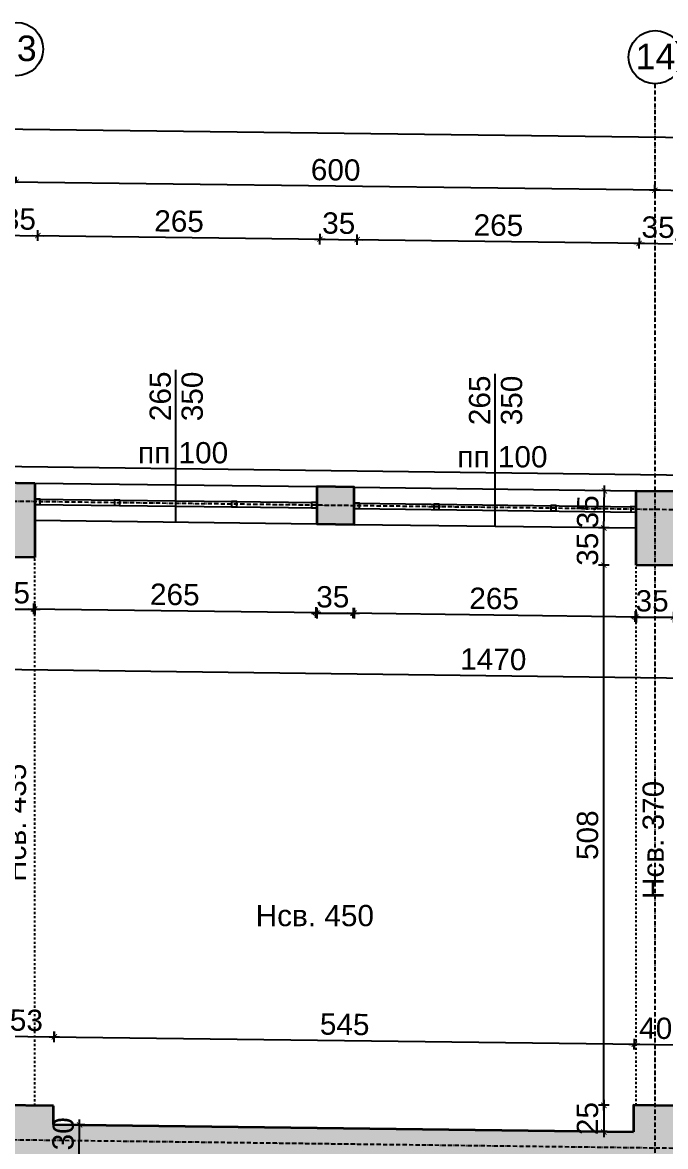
# Model space of a CAD drawing. Header units: inches. Extents: x -72385 to 39588, y -6525 to 66685.
# Drawn here: x -45349 to -44745, y 16415 to 17471 of the extents above; entities that cross this region are included whole.
import ezdxf

# ---------------------------------------------------------------- set-up
doc = ezdxf.new("R2010")
doc.units = ezdxf.units.IN
doc.header["$MEASUREMENT"] = 0
doc.linetypes.add('DashDot', pattern=[0.6, 0.4, -0.1, 0, -0.1])
doc.linetypes.add('Hidden', pattern=[0.4, 0.2, -0.2])
for name, color, linetype, lineweight in [('Изгледни линии', 253, 'Continuous', 25), ('Надписи Hсв', 252, 'Continuous', 25), ('Надписи коти външни', 252, 'Continuous', 25), ('Надписи коти вътрешни', 252, 'Continuous', 25), ('Надписи Оси', 252, 'Continuous', 25), ('Надписи прозорци', 252, 'Continuous', 25), ('Оси', 252, 'DashDot', 25), ('Прозорци', 251, 'Continuous', 25), ('Пунктир', 253, 'Hidden', 25), ('Разрезни линии', 7, 'Continuous', 35), ('Щрих стени', 254, 'Continuous', 25)]:
    doc.layers.add(name, color=color, linetype=linetype, lineweight=lineweight)
doc.styles.add('Arial Regular', font='arial.ttf')
doc.styles.get("Standard").update_dxf_attribs({"font": 'arial.ttf'})
doc.dimstyles.new('Annotative', dxfattribs={"dimscale": 0, "dimtxt": 20, "dimasz": 5, "dimexe": 5, "dimexo": 5, "dimgap": 5, "dimtad": 1, "dimdec": 0, "dimzin": 0, "dimdsep": 46, "dimtxsty": 'Standard', "dimblk": 'ARCHTICK', "dimcen": 5, "dimdle": 5, "dimadec": 0, "dimazin": 0, "dimtfac": 1, "dimtdec": 0, "dimtofl": 0, "dimtmove": 0, "dimatfit": 3, "dimldrblk": 'ARCHTICK', "dimfxl": 5, "dimfxlon": 1, "dimtolj": 1, "dimtzin": 0, "dimarcsym": 1})

# ---------------------------------------------------------------- blocks, each defined once
blk = doc.blocks.new('_ArchTick')
at = {"color": 0, "linetype": 'ByBlock', "const_width": 0.15}
blk.add_lwpolyline([(-0.5, -0.5), (0.5, 0.5)], dxfattribs=at)
blk = doc.blocks.new('*D807')
at = {"layer": 'Defpoints', "color": 0, "ltscale": 50, "transparency": 16777216}
for p in [(-44772.3, 16996.4), (-44737.3, 16996), (-44737.3, 16912.5)]:
    blk.add_point(p, dxfattribs=at)
at = {"layer": 'Надписи коти вътрешни', "color": 0, "lineweight": -2, "ltscale": 50, "transparency": 16777216}
for p, q in [((-44777.3, 16912.5), (-44732.3, 16912.5)), ((-44772.3, 16917.5), (-44772.3, 16907.5)), ((-44737.3, 16917.5), (-44737.3, 16907.5))]:
    blk.add_line(p, q, dxfattribs=at)
at = {"layer": 'Надписи коти вътрешни', "color": 0, "lineweight": -2, "ltscale": 50, "transparency": 16777216, "xscale": 5, "yscale": 5, "zscale": 5, "rotation": 180}
blk.add_blockref('_ArchTick', (-44772.3, 16912.5), dxfattribs=at)
at = {"layer": 'Надписи коти вътрешни', "color": 0, "lineweight": -2, "ltscale": 50, "transparency": 16777216, "xscale": 5, "yscale": 5, "zscale": 5}
blk.add_blockref('_ArchTick', (-44737.3, 16912.5), dxfattribs=at)
at = {"layer": 'Надписи коти вътрешни', "color": 0, "ltscale": 50, "transparency": 16777216, "insert": (-44757.3, 16927.8), "char_height": 20, "attachment_point": 5}
blk.add_mtext('\\A1;35', dxfattribs=at)
blk = doc.blocks.new('*D808')
at = {"layer": 'Defpoints', "color": 0, "ltscale": 50, "transparency": 16777216}
for p in [(-45072.3, 17000.3), (-45037.3, 16999.8), (-45037.3, 16916.4)]:
    blk.add_point(p, dxfattribs=at)
at = {"layer": 'Надписи коти вътрешни', "color": 0, "lineweight": -2, "ltscale": 50, "transparency": 16777216}
for p, q in [((-45072.3, 16921.4), (-45072.3, 16911.4)), ((-45037.3, 16921.4), (-45037.3, 16911.4)), ((-45077.3, 16916.4), (-45032.3, 16916.4))]:
    blk.add_line(p, q, dxfattribs=at)
at = {"layer": 'Надписи коти вътрешни', "color": 0, "lineweight": -2, "ltscale": 50, "transparency": 16777216, "xscale": 5, "yscale": 5, "zscale": 5, "rotation": 180}
blk.add_blockref('_ArchTick', (-45072.3, 16916.4), dxfattribs=at)
at = {"layer": 'Надписи коти вътрешни', "color": 0, "lineweight": -2, "ltscale": 50, "transparency": 16777216, "xscale": 5, "yscale": 5, "zscale": 5}
blk.add_blockref('_ArchTick', (-45037.3, 16916.4), dxfattribs=at)
at = {"layer": 'Надписи коти вътрешни', "color": 0, "ltscale": 50, "transparency": 16777216, "insert": (-45057.3, 16931.6), "char_height": 20, "attachment_point": 5}
blk.add_mtext('\\A1;35', dxfattribs=at)
blk = doc.blocks.new('*D809')
at = {"layer": 'Defpoints', "color": 0, "ltscale": 50, "transparency": 16777216}
for p in [(-45372.3, 17004.1), (-45337.3, 17003.6), (-45337.3, 16920.2)]:
    blk.add_point(p, dxfattribs=at)
at = {"layer": 'Надписи коти вътрешни', "color": 0, "lineweight": -2, "ltscale": 50, "transparency": 16777216}
for p, q in [((-45372.3, 16925.2), (-45372.3, 16915.2)), ((-45337.3, 16925.2), (-45337.3, 16915.2)), ((-45377.3, 16920.2), (-45332.3, 16920.2))]:
    blk.add_line(p, q, dxfattribs=at)
at = {"layer": 'Надписи коти вътрешни', "color": 0, "lineweight": -2, "ltscale": 50, "transparency": 16777216, "xscale": 5, "yscale": 5, "zscale": 5, "rotation": 180}
blk.add_blockref('_ArchTick', (-45372.3, 16920.2), dxfattribs=at)
at = {"layer": 'Надписи коти вътрешни', "color": 0, "lineweight": -2, "ltscale": 50, "transparency": 16777216, "xscale": 5, "yscale": 5, "zscale": 5}
blk.add_blockref('_ArchTick', (-45337.3, 16920.2), dxfattribs=at)
at = {"layer": 'Надписи коти вътрешни', "color": 0, "ltscale": 50, "transparency": 16777216, "insert": (-45357.3, 16935.4), "char_height": 20, "attachment_point": 5}
blk.add_mtext('\\A1;35', dxfattribs=at)
blk = doc.blocks.new('*D810')
at = {"layer": 'Defpoints', "color": 0, "ltscale": 50, "transparency": 16777216}
for p in [(-45337.3, 17003.6), (-45072.3, 17000.3), (-45073.4, 16916.9)]:
    blk.add_point(p, dxfattribs=at)
at = {"layer": 'Надписи коти вътрешни', "color": 0, "lineweight": -2, "ltscale": 50, "transparency": 16777216}
for p, q in [((-45338.3, 16925.3), (-45338.5, 16915.3)), ((-45073.3, 16921.9), (-45073.5, 16911.9)), ((-45343.4, 16920.4), (-45068.4, 16916.9))]:
    blk.add_line(p, q, dxfattribs=at)
at = {"layer": 'Надписи коти вътрешни', "color": 0, "lineweight": -2, "ltscale": 50, "transparency": 16777216, "xscale": 5, "yscale": 5, "zscale": 5}
for p, rotation in [((-45338.4, 16920.3), 179.2706286525463), ((-45073.4, 16916.9), 359.2706286525462)]:
    blk.add_blockref('_ArchTick', p, dxfattribs=dict(at, rotation=rotation))
at = {"layer": 'Надписи коти вътрешни', "color": 0, "ltscale": 50, "transparency": 16777216, "insert": (-45205.7, 16933.8), "char_height": 20, "attachment_point": 5, "rotation": 359.2706}
blk.add_mtext('\\A1;265', dxfattribs=at)
blk = doc.blocks.new('*D811')
at = {"layer": 'Defpoints', "color": 0, "ltscale": 50, "transparency": 16777216}
for p in [(-45037.3, 16999.8), (-44772.3, 16996.4), (-44773.4, 16913.1)]:
    blk.add_point(p, dxfattribs=at)
at = {"layer": 'Надписи коти вътрешни', "color": 0, "lineweight": -2, "ltscale": 50, "transparency": 16777216}
for p, q in [((-45038.3, 16921.5), (-45038.5, 16911.5)), ((-45043.4, 16916.5), (-44768.4, 16913)), ((-44773.3, 16918.1), (-44773.5, 16908.1))]:
    blk.add_line(p, q, dxfattribs=at)
at = {"layer": 'Надписи коти вътрешни', "color": 0, "lineweight": -2, "ltscale": 50, "transparency": 16777216, "xscale": 5, "yscale": 5, "zscale": 5}
for p, rotation in [((-45038.4, 16916.5), 179.2706286525463), ((-44773.4, 16913.1), 359.2706286525462)]:
    blk.add_blockref('_ArchTick', p, dxfattribs=dict(at, rotation=rotation))
at = {"layer": 'Надписи коти вътрешни', "color": 0, "ltscale": 50, "transparency": 16777216, "insert": (-44905.7, 16930), "char_height": 20, "attachment_point": 5, "rotation": 359.2706}
blk.add_mtext('\\A1;265', dxfattribs=at)
blk = doc.blocks.new('*D4136')
at = {"layer": 'Defpoints', "color": 0, "ltscale": 50, "transparency": 16777216}
for p in [(-45319, 16518.2), (-45372.3, 16454), (-45319.8, 16453.4)]:
    blk.add_point(p, dxfattribs=at)
at = {"layer": 'Надписи коти вътрешни', "color": 0, "lineweight": -2, "ltscale": 50, "transparency": 16777216}
for p, q in [((-45371.6, 16513.9), (-45371.4, 16523.9)), ((-45319.1, 16513.2), (-45318.9, 16523.2)), ((-45376.5, 16518.9), (-45314, 16518.1))]:
    blk.add_line(p, q, dxfattribs=at)
at = {"layer": 'Надписи коти вътрешни', "color": 0, "lineweight": -2, "ltscale": 50, "transparency": 16777216, "xscale": 5, "yscale": 5, "zscale": 5}
for p, rotation in [((-45371.5, 16518.9), 179.2706286525361), ((-45319, 16518.2), 359.2706286525361)]:
    blk.add_blockref('_ArchTick', p, dxfattribs=dict(at, rotation=rotation))
at = {"layer": 'Надписи коти вътрешни', "color": 0, "ltscale": 50, "transparency": 16777216, "insert": (-45345.1, 16533.7), "char_height": 20, "attachment_point": 5, "rotation": 359.2706}
blk.add_mtext('\\A1;53', dxfattribs=at)
blk = doc.blocks.new('*D4479')
at = {"layer": 'Defpoints', "color": 0, "ltscale": 50, "transparency": 16777216}
for p in [(-44773.8, 16511.3), (-45319.8, 16435.9), (-44774.8, 16428.9)]:
    blk.add_point(p, dxfattribs=at)
at = {"layer": 'Надписи коти вътрешни', "color": 0, "lineweight": -2, "ltscale": 50, "transparency": 16777216}
for p, q in [((-45318.9, 16513.2), (-45318.7, 16523.2)), ((-45323.8, 16518.3), (-44768.8, 16511.2)), ((-44773.9, 16506.3), (-44773.7, 16516.3))]:
    blk.add_line(p, q, dxfattribs=at)
at = {"layer": 'Надписи коти вътрешни', "color": 0, "lineweight": -2, "ltscale": 50, "transparency": 16777216, "xscale": 5, "yscale": 5, "zscale": 5}
for p, rotation in [((-45318.8, 16518.2), 179.270628652547), ((-44773.8, 16511.3), 359.270628652547)]:
    blk.add_blockref('_ArchTick', p, dxfattribs=dict(at, rotation=rotation))
at = {"layer": 'Надписи коти вътрешни', "color": 0, "ltscale": 50, "transparency": 16777216, "insert": (-45046.1, 16529.9), "char_height": 20, "attachment_point": 5, "rotation": 359.2706}
blk.add_mtext('\\A1;545', dxfattribs=at)
blk = doc.blocks.new('*D825')
at = {"layer": 'Defpoints', "color": 0, "ltscale": 50, "transparency": 16777216}
for p in [(-44734.1, 16510.8), (-44774.8, 16453.9), (-44734.8, 16453.4)]:
    blk.add_point(p, dxfattribs=at)
at = {"layer": 'Надписи коти вътрешни', "color": 0, "lineweight": -2, "ltscale": 50, "transparency": 16777216}
for p, q in [((-44779.1, 16511.3), (-44729.1, 16510.7)), ((-44774.2, 16506.3), (-44774, 16516.3)), ((-44734.2, 16505.8), (-44734, 16515.8))]:
    blk.add_line(p, q, dxfattribs=at)
at = {"layer": 'Надписи коти вътрешни', "color": 0, "lineweight": -2, "ltscale": 50, "transparency": 16777216, "xscale": 5, "yscale": 5, "zscale": 5}
for p, rotation in [((-44774.1, 16511.3), 179.2706286525463), ((-44734.1, 16510.8), 359.2706286525462)]:
    blk.add_blockref('_ArchTick', p, dxfattribs=dict(at, rotation=rotation))
at = {"layer": 'Надписи коти вътрешни', "color": 0, "ltscale": 50, "transparency": 16777216, "insert": (-44753.9, 16526.2), "char_height": 20, "attachment_point": 5, "rotation": 359.2706}
blk.add_mtext('\\A1;40', dxfattribs=at)
blk = doc.blocks.new('*D832')
at = {"layer": 'Defpoints', "color": 0, "ltscale": 50, "transparency": 16777216}
for p in [(-45639.8, 17007.5), (-44169.9, 16988.8), (-44171.7, 16848.4)]:
    blk.add_point(p, dxfattribs=at)
at = {"layer": 'Надписи коти вътрешни', "color": 0, "lineweight": -2, "ltscale": 50, "transparency": 16777216}
for p, q in [((-45641.6, 16872.1), (-45641.7, 16862.1)), ((-45646.6, 16867.1), (-44166.7, 16848.3)), ((-44171.6, 16853.4), (-44171.8, 16843.4))]:
    blk.add_line(p, q, dxfattribs=at)
at = {"layer": 'Надписи коти вътрешни', "color": 0, "lineweight": -2, "ltscale": 50, "transparency": 16777216, "xscale": 5, "yscale": 5, "zscale": 5}
for p, rotation in [((-45641.6, 16867.1), 179.2713329179458), ((-44171.7, 16848.4), 359.2713329179458)]:
    blk.add_blockref('_ArchTick', p, dxfattribs=dict(at, rotation=rotation))
at = {"layer": 'Надписи коти вътрешни', "color": 0, "ltscale": 50, "transparency": 16777216, "insert": (-44906.5, 16872.9), "char_height": 20, "attachment_point": 5, "rotation": 359.2713}
blk.add_mtext('\\A1;1470', dxfattribs=at)
blk = doc.blocks.new('*D1592')
at = {"layer": 'Defpoints', "color": 0, "ltscale": 50, "transparency": 16777216}
for p in [(-44774.8, 16453.9), (-44802.7, 16428.9), (-44774.8, 16428.9)]:
    blk.add_point(p, dxfattribs=at)
at = {"layer": 'Надписи коти вътрешни', "color": 0, "lineweight": -2, "ltscale": 50, "transparency": 16777216}
for p, q in [((-44802.7, 16458.9), (-44802.7, 16423.9)), ((-44797.7, 16453.9), (-44807.7, 16453.9)), ((-44797.7, 16428.9), (-44807.7, 16428.9))]:
    blk.add_line(p, q, dxfattribs=at)
at = {"layer": 'Надписи коти вътрешни', "color": 0, "lineweight": -2, "ltscale": 50, "transparency": 16777216, "xscale": 5, "yscale": 5, "zscale": 5}
for p, rotation in [((-44802.7, 16453.9), 90), ((-44802.7, 16428.9), 270)]:
    blk.add_blockref('_ArchTick', p, dxfattribs=dict(at, rotation=rotation))
at = {"layer": 'Надписи коти вътрешни', "color": 0, "ltscale": 50, "transparency": 16777216, "insert": (-44817.9, 16441.4), "char_height": 20, "attachment_point": 5, "rotation": 90}
blk.add_mtext('\\A1;25', dxfattribs=at)
blk = doc.blocks.new('*D1593')
at = {"layer": 'Defpoints', "color": 0, "ltscale": 50, "transparency": 16777216}
for p in [(-44802.7, 16961.4), (-44772.3, 16961.4), (-44772.3, 16453.9)]:
    blk.add_point(p, dxfattribs=at)
at = {"layer": 'Надписи коти вътрешни', "color": 0, "lineweight": -2, "ltscale": 50, "transparency": 16777216}
for p, q in [((-44802.7, 16448.9), (-44802.7, 16966.4)), ((-44797.7, 16961.4), (-44807.7, 16961.4)), ((-44797.7, 16453.9), (-44807.7, 16453.9))]:
    blk.add_line(p, q, dxfattribs=at)
at = {"layer": 'Надписи коти вътрешни', "color": 0, "lineweight": -2, "ltscale": 50, "transparency": 16777216, "xscale": 5, "yscale": 5, "zscale": 5}
for p, rotation in [((-44802.7, 16961.4), 90), ((-44802.7, 16453.9), 270)]:
    blk.add_blockref('_ArchTick', p, dxfattribs=dict(at, rotation=rotation))
at = {"layer": 'Надписи коти вътрешни', "color": 0, "ltscale": 50, "transparency": 16777216, "insert": (-44817.9, 16707.7), "char_height": 20, "attachment_point": 5, "rotation": 90}
blk.add_mtext('\\A1;508', dxfattribs=at)
blk = doc.blocks.new('*D1594')
at = {"layer": 'Defpoints', "color": 0, "ltscale": 50, "transparency": 16777216}
for p in [(-44802.7, 16996.4), (-44772.3, 16996.4), (-44772.3, 16961.4)]:
    blk.add_point(p, dxfattribs=at)
at = {"layer": 'Надписи коти вътрешни', "color": 0, "lineweight": -2, "ltscale": 50, "transparency": 16777216}
for p, q in [((-44797.7, 16996.4), (-44807.7, 16996.4)), ((-44802.7, 16956.4), (-44802.7, 17001.4)), ((-44797.7, 16961.4), (-44807.7, 16961.4))]:
    blk.add_line(p, q, dxfattribs=at)
at = {"layer": 'Надписи коти вътрешни', "color": 0, "lineweight": -2, "ltscale": 50, "transparency": 16777216, "xscale": 5, "yscale": 5, "zscale": 5}
for p, rotation in [((-44802.7, 16996.4), 90), ((-44802.7, 16961.4), 270)]:
    blk.add_blockref('_ArchTick', p, dxfattribs=dict(at, rotation=rotation))
at = {"layer": 'Надписи коти вътрешни', "color": 0, "ltscale": 50, "transparency": 16777216, "insert": (-44817.9, 16976.4), "char_height": 20, "attachment_point": 5, "rotation": 90}
blk.add_mtext('\\A1;35', dxfattribs=at)
blk = doc.blocks.new('*D5487')
at = {"layer": 'Defpoints', "color": 0, "ltscale": 50, "transparency": 16777216}
for p in [(-45334.4, 17271.1), (-45372.3, 17039.1), (-45337.3, 17038.6)]:
    blk.add_point(p, dxfattribs=at)
at = {"layer": 'Надписи коти външни', "color": 0, "lineweight": -2, "ltscale": 50, "transparency": 16777216}
for p, q in [((-45374.4, 17271.6), (-45329.4, 17271)), ((-45369.4, 17266.6), (-45369.3, 17276.6)), ((-45334.4, 17266.1), (-45334.3, 17276.1))]:
    blk.add_line(p, q, dxfattribs=at)
at = {"layer": 'Надписи коти външни', "color": 0, "lineweight": -2, "ltscale": 50, "transparency": 16777216, "xscale": 5, "yscale": 5, "zscale": 5}
for p, rotation in [((-45369.4, 17271.6), 179.2706286525401), ((-45334.4, 17271.1), 359.2706286525402)]:
    blk.add_blockref('_ArchTick', p, dxfattribs=dict(at, rotation=rotation))
at = {"layer": 'Надписи коти външни', "color": 0, "ltscale": 50, "transparency": 16777216, "insert": (-45351.7, 17286.6), "char_height": 20, "attachment_point": 5, "rotation": 359.2706}
blk.add_mtext('\\A1;35', dxfattribs=at)
blk = doc.blocks.new('*D5486')
at = {"layer": 'Defpoints', "color": 0, "ltscale": 50, "transparency": 16777216}
for p in [(-45069.4, 17267.7), (-45337.3, 17038.6), (-45072.3, 17035.3)]:
    blk.add_point(p, dxfattribs=at)
at = {"layer": 'Надписи коти външни', "color": 0, "lineweight": -2, "ltscale": 50, "transparency": 16777216}
for p, q in [((-45339.4, 17271.2), (-45064.4, 17267.7)), ((-45334.4, 17266.1), (-45334.3, 17276.1)), ((-45069.4, 17262.7), (-45069.3, 17272.7))]:
    blk.add_line(p, q, dxfattribs=at)
at = {"layer": 'Надписи коти външни', "color": 0, "lineweight": -2, "ltscale": 50, "transparency": 16777216, "xscale": 5, "yscale": 5, "zscale": 5}
for p, rotation in [((-45334.4, 17271.1), 179.2706286525478), ((-45069.4, 17267.7), 359.2706286525478)]:
    blk.add_blockref('_ArchTick', p, dxfattribs=dict(at, rotation=rotation))
at = {"layer": 'Надписи коти външни', "color": 0, "ltscale": 50, "transparency": 16777216, "insert": (-45201.7, 17284.6), "char_height": 20, "attachment_point": 5, "rotation": 359.2706}
blk.add_mtext('\\A1;265', dxfattribs=at)
blk = doc.blocks.new('*D5485')
at = {"layer": 'Defpoints', "color": 0, "ltscale": 50, "transparency": 16777216}
for p in [(-45034.4, 17267.3), (-45072.3, 17035.3), (-45037.3, 17034.8)]:
    blk.add_point(p, dxfattribs=at)
at = {"layer": 'Надписи коти външни', "color": 0, "lineweight": -2, "ltscale": 50, "transparency": 16777216}
for p, q in [((-45069.4, 17262.7), (-45069.3, 17272.7)), ((-45034.4, 17262.3), (-45034.3, 17272.3)), ((-45074.4, 17267.8), (-45029.4, 17267.2))]:
    blk.add_line(p, q, dxfattribs=at)
at = {"layer": 'Надписи коти външни', "color": 0, "lineweight": -2, "ltscale": 50, "transparency": 16777216, "xscale": 5, "yscale": 5, "zscale": 5}
for p, rotation in [((-45069.4, 17267.7), 179.2706286525463), ((-45034.4, 17267.3), 359.2706286525462)]:
    blk.add_blockref('_ArchTick', p, dxfattribs=dict(at, rotation=rotation))
at = {"layer": 'Надписи коти външни', "color": 0, "ltscale": 50, "transparency": 16777216, "insert": (-45051.7, 17282.7), "char_height": 20, "attachment_point": 5, "rotation": 359.2706}
blk.add_mtext('\\A1;35', dxfattribs=at)
blk = doc.blocks.new('*D5484')
at = {"layer": 'Defpoints', "color": 0, "ltscale": 50, "transparency": 16777216}
for p in [(-44769.4, 17263.9), (-45037.3, 17034.8), (-44772.3, 17031.4)]:
    blk.add_point(p, dxfattribs=at)
at = {"layer": 'Надписи коти външни', "color": 0, "lineweight": -2, "ltscale": 50, "transparency": 16777216}
for p, q in [((-45034.4, 17262.3), (-45034.3, 17272.3)), ((-45039.4, 17267.4), (-44764.4, 17263.9)), ((-44769.4, 17258.9), (-44769.3, 17268.9))]:
    blk.add_line(p, q, dxfattribs=at)
at = {"layer": 'Надписи коти външни', "color": 0, "lineweight": -2, "ltscale": 50, "transparency": 16777216, "xscale": 5, "yscale": 5, "zscale": 5}
for p, rotation in [((-45034.4, 17267.3), 179.2706286525454), ((-44769.4, 17263.9), 359.2706286525454)]:
    blk.add_blockref('_ArchTick', p, dxfattribs=dict(at, rotation=rotation))
at = {"layer": 'Надписи коти външни', "color": 0, "ltscale": 50, "transparency": 16777216, "insert": (-44901.7, 17280.8), "char_height": 20, "attachment_point": 5, "rotation": 359.2706}
blk.add_mtext('\\A1;265', dxfattribs=at)
blk = doc.blocks.new('*D5483')
at = {"layer": 'Defpoints', "color": 0, "ltscale": 50, "transparency": 16777216}
for p in [(-44734.4, 17263.5), (-44772.3, 17031.4), (-44737.3, 17031)]:
    blk.add_point(p, dxfattribs=at)
at = {"layer": 'Надписи коти външни', "color": 0, "lineweight": -2, "ltscale": 50, "transparency": 16777216}
for p, q in [((-44774.4, 17264), (-44729.4, 17263.4)), ((-44769.4, 17258.9), (-44769.3, 17268.9)), ((-44734.4, 17258.5), (-44734.3, 17268.5))]:
    blk.add_line(p, q, dxfattribs=at)
at = {"layer": 'Надписи коти външни', "color": 0, "lineweight": -2, "ltscale": 50, "transparency": 16777216, "xscale": 5, "yscale": 5, "zscale": 5}
for p, rotation in [((-44769.4, 17263.9), 179.2706286525344), ((-44734.4, 17263.5), 359.2706286525344)]:
    blk.add_blockref('_ArchTick', p, dxfattribs=dict(at, rotation=rotation))
at = {"layer": 'Надписи коти външни', "color": 0, "ltscale": 50, "transparency": 16777216, "insert": (-44751.7, 17278.9), "char_height": 20, "attachment_point": 5, "rotation": 359.2706}
blk.add_mtext('\\A1;35', dxfattribs=at)
blk = doc.blocks.new('*D5465')
at = {"layer": 'Defpoints', "color": 0, "ltscale": 50, "transparency": 16777216}
for p in [(-44754.8, 17313.7), (-44754.8, 17313.7), (-44154.8, 17306.1)]:
    blk.add_point(p, dxfattribs=at)
at = {"layer": 'Надписи коти външни', "color": 0, "lineweight": -2, "ltscale": 50, "transparency": 16777216}
for p, q in [((-44149.8, 17306), (-44759.8, 17313.8)), ((-44754.8, 17313.7), (-44754.9, 17308.7)), ((-44154.8, 17306.1), (-44154.9, 17301.1))]:
    blk.add_line(p, q, dxfattribs=at)
at = {"layer": 'Надписи коти външни', "color": 0, "lineweight": -2, "ltscale": 50, "transparency": 16777216, "xscale": 5, "yscale": 5, "zscale": 5}
for p, rotation in [((-44754.8, 17313.7), 179.2706286525473), ((-44154.8, 17306.1), 359.2706286525473)]:
    blk.add_blockref('_ArchTick', p, dxfattribs=dict(at, rotation=rotation))
at = {"layer": 'Надписи коти външни', "color": 0, "ltscale": 50, "transparency": 16777216, "insert": (-44454.6, 17325.1), "char_height": 20, "attachment_point": 5, "rotation": 359.2706}
blk.add_mtext('\\A1;600', dxfattribs=at)
blk = doc.blocks.new('*D5464')
at = {"layer": 'Defpoints', "color": 0, "ltscale": 50, "transparency": 16777216}
for p in [(-45354.8, 17321.4), (-45354.8, 17321.4), (-44754.8, 17313.7)]:
    blk.add_point(p, dxfattribs=at)
at = {"layer": 'Надписи коти външни', "color": 0, "lineweight": -2, "ltscale": 50, "transparency": 16777216}
for p, q in [((-45354.8, 17321.4), (-45354.8, 17326.4)), ((-44749.8, 17313.7), (-45359.8, 17321.4)), ((-44754.8, 17313.7), (-44754.8, 17318.7))]:
    blk.add_line(p, q, dxfattribs=at)
at = {"layer": 'Надписи коти външни', "color": 0, "lineweight": -2, "ltscale": 50, "transparency": 16777216, "xscale": 5, "yscale": 5, "zscale": 5}
for p, rotation in [((-45354.8, 17321.4), 179.2706286525469), ((-44754.8, 17313.7), 359.2706286525469)]:
    blk.add_blockref('_ArchTick', p, dxfattribs=dict(at, rotation=rotation))
at = {"layer": 'Надписи коти външни', "color": 0, "ltscale": 50, "transparency": 16777216, "insert": (-45054.6, 17332.8), "char_height": 20, "attachment_point": 5, "rotation": 359.2706}
blk.add_mtext('\\A1;600', dxfattribs=at)
blk = doc.blocks.new('*D5410')
at = {"layer": 'Defpoints', "color": 0, "ltscale": 50, "transparency": 16777216}
for p in [(-40218.1, 17306), (-52317.3, 17127.5), (-40222.3, 16973.5)]:
    blk.add_point(p, dxfattribs=at)
at = {"layer": 'Надписи коти външни', "color": 0, "lineweight": -2, "ltscale": 50, "transparency": 16777216}
for p, q in [((-52318.1, 17460), (-40213.1, 17305.9)), ((-52313.2, 17455), (-52313, 17465)), ((-40218.2, 17301), (-40218, 17311))]:
    blk.add_line(p, q, dxfattribs=at)
at = {"layer": 'Надписи коти външни', "color": 0, "lineweight": -2, "ltscale": 50, "transparency": 16777216, "xscale": 5, "yscale": 5, "zscale": 5}
for p, rotation in [((-52313.1, 17460), 179.2706286525472), ((-40218.1, 17306), 359.2706286525473)]:
    blk.add_blockref('_ArchTick', p, dxfattribs=dict(at, rotation=rotation))
at = {"layer": 'Надписи коти външни', "color": 0, "ltscale": 50, "transparency": 16777216, "insert": (-46265.4, 17398.2), "char_height": 20, "attachment_point": 5, "rotation": 359.2706}
blk.add_mtext('\\A1;12095', dxfattribs=at)
blk = doc.blocks.new('*D7725')
at = {"layer": 'Defpoints', "color": 0, "ltscale": 10, "transparency": 16777216}
for p in [(-44802.2, 17031.4), (-44782.3, 17031.2), (-44782.8, 16996.2)]:
    blk.add_point(p, dxfattribs=at)
at = {"layer": 'Надписи коти вътрешни', "color": 0, "lineweight": -2, "ltscale": 10, "transparency": 16777216}
for p, q in [((-44797.2, 17031.4), (-44807.2, 17031.5)), ((-44802.7, 16991.4), (-44802.1, 17036.4)), ((-44797.6, 16996.4), (-44807.6, 16996.5))]:
    blk.add_line(p, q, dxfattribs=at)
at = {"layer": 'Надписи коти вътрешни', "color": 0, "lineweight": -2, "ltscale": 10, "transparency": 16777216, "xscale": 5, "yscale": 5, "zscale": 5}
for p, rotation in [((-44802.2, 17031.4), 89.27062865254527), ((-44802.6, 16996.4), 269.2706286525453)]:
    blk.add_blockref('_ArchTick', p, dxfattribs=dict(at, rotation=rotation))
at = {"layer": 'Надписи коти вътрешни', "color": 0, "ltscale": 10, "transparency": 16777216, "insert": (-44817.7, 17011.6), "char_height": 20, "attachment_point": 5, "rotation": 89.2706}
blk.add_mtext('\\A1;35', dxfattribs=at)
blk = doc.blocks.new('*D7776')
at = {"layer": 'Defpoints', "color": 0, "ltscale": 10, "transparency": 16777216}
for p in [(-45295.2, 16435.5), (-45282.1, 16435.4), (-45282.4, 16405.4)]:
    blk.add_point(p, dxfattribs=at)
at = {"layer": 'Надписи коти вътрешни', "color": 0, "lineweight": -2, "ltscale": 10, "transparency": 16777216}
for p, q in [((-45290.2, 16435.5), (-45300.2, 16435.6)), ((-45295.6, 16400.5), (-45295.1, 16440.5)), ((-45290.6, 16405.5), (-45300.6, 16405.6))]:
    blk.add_line(p, q, dxfattribs=at)
at = {"layer": 'Надписи коти вътрешни', "color": 0, "lineweight": -2, "ltscale": 10, "transparency": 16777216, "xscale": 5, "yscale": 5, "zscale": 5}
for p, rotation in [((-45295.2, 16435.5), 89.27062865254912), ((-45295.6, 16405.5), 269.2706286525491)]:
    blk.add_blockref('_ArchTick', p, dxfattribs=dict(at, rotation=rotation))
at = {"layer": 'Надписи коти вътрешни', "color": 0, "ltscale": 10, "transparency": 16777216, "insert": (-45310.5, 16427.1), "char_height": 20, "attachment_point": 5, "rotation": 89.2706}
blk.add_mtext('\\A1;30', dxfattribs=at)

msp = doc.modelspace()

# ---------------------------------------------------------------- hatches: boundary and pattern name
at = {"layer": 'Щрих стени', "ltscale": 10}
h = msp.add_hatch(color=256, dxfattribs=at)
h.dxf.hatch_style = 1
h.paths.add_polyline_path([(-47139.8, 16991.6), (-47137.3, 16991.5), (-47137.3, 17061.5), (-47202.3, 17062.4), (-47202.3, 16224.8), (-47139.8, 16224), (-47139.8, 16429), (-47039.8, 16427.8), (-47039.8, 16457.8), (-47139.8, 16459)])
h.paths.add_polyline_path([(-46749.8, 16454.1), (-46839.8, 16455.2), (-46839.8, 17022.8), (-46837.3, 17022.7), (-46837.3, 17057.7), (-46872.3, 17058.2), (-46872.3, 17023.2), (-46869.8, 17023.1), (-46869.8, 16455.6), (-46939.8, 16456.5), (-46939.8, 16426.5), (-46749.8, 16424.1)])
h.paths.add_polyline_path([(-46539.8, 17006.4), (-46537.3, 17006.4), (-46537.3, 17073.9), (-46572.3, 17074.4), (-46572.3, 17006.8), (-46569.8, 17006.8), (-46569.8, 16471.8), (-46589.8, 16472), (-46589.8, 16452), (-46649.8, 16452.8), (-46649.8, 16422.8), (-46539.8, 16421.4)])
h.paths.add_polyline_path([(-46129.8, 16841.2), (-46379.8, 16844.4), (-46379.8, 16419.4), (-46339.8, 16418.8), (-46339.8, 16448.8), (-46349.8, 16449), (-46349.8, 16814), (-46159.8, 16811.6), (-46159.8, 16446.6), (-46179.8, 16446.8), (-46179.8, 16416.8), (-46129.8, 16416.2)])
h.paths.add_polyline_path([(-46349.8, 17071.5), (-46379.8, 17071.9), (-46379.8, 17004.4), (-46349.8, 17004)])
h.paths.add_polyline_path([(-46129.8, 17068.7), (-46159.8, 17069.1), (-46159.8, 17001.6), (-46129.8, 17001.2)])
h.paths.add_polyline_path([(-45939.8, 16998.8), (-45937.3, 16998.8), (-45937.3, 17066.3), (-45972.3, 17066.7), (-45972.3, 16999.2), (-45969.8, 16999.2), (-45969.8, 16414.1), (-45909.8, 16413.4), (-45909.8, 16443.4), (-45919.8, 16443.5), (-45919.8, 16463.5), (-45939.8, 16463.8), (-45939.8, 16563.8), (-45909.8, 16563.4), (-45909.8, 16578.4), (-45939.8, 16578.8), (-45939.8, 16668.8), (-45804.8, 16667.1), (-45804.8, 16577), (-45809.8, 16577.1), (-45809.8, 16562.1), (-45804.8, 16562), (-45804.8, 16442), (-45809.8, 16442.1), (-45809.8, 16412.1), (-45779.8, 16411.7), (-45779.8, 16441.7), (-45789.8, 16441.8), (-45789.8, 16666.9), (-45779.8, 16666.7), (-45779.8, 16681.7), (-45939.8, 16683.8)])
h.paths.add_polyline_path([(-45549.8, 16438.8), (-45639.8, 16439.9), (-45639.8, 17007.5), (-45637.3, 17007.4), (-45637.3, 17042.4), (-45672.3, 17042.9), (-45672.3, 17007.9), (-45669.8, 17007.9), (-45669.8, 16680.3), (-45679.8, 16680.5), (-45679.8, 16665.5), (-45669.8, 16665.3), (-45669.8, 16440.3), (-45679.8, 16440.4), (-45679.8, 16410.4), (-45549.8, 16408.8)])
h.paths.add_polyline_path([(-45337.3, 17038.6), (-45372.3, 17039.1), (-45372.3, 16969.1), (-45337.3, 16968.6)])
h.paths.add_polyline_path([(-45339.8, 15798.6), (-45319.8, 15798.3), (-45319.8, 15828.3), (-45339.8, 15828.6), (-45339.8, 16186.1), (-45239.8, 16184.8), (-45239.8, 16214.8), (-45339.8, 16216.1), (-45339.8, 16231.1), (-45369.8, 16231.5), (-45369.8, 15846.4), (-45389.8, 15846.7), (-45389.8, 15836.7), (-45449.8, 15837.5), (-45449.8, 15807.5), (-45369.8, 15806.4), (-45369.8, 15736.4), (-45429.8, 15737.2), (-45429.8, 15607.2), (-45369.8, 15606.4), (-45369.8, 15273.9), (-45372.3, 15273.9), (-45372.3, 15203.9), (-45337.3, 15203.5), (-45337.3, 15273.5), (-45339.8, 15273.5)])
h.paths.add_polyline_path([(-45549.8, 15838.7), (-46049.8, 15845.1), (-46049.8, 15815.1), (-45972.3, 15814.1), (-45972.3, 15784.1), (-45937.3, 15783.7), (-45937.3, 15813.7), (-45669.8, 15810.3), (-45669.8, 15272.7), (-45672.3, 15272.8), (-45672.3, 15207.7), (-45637.3, 15207.3), (-45637.3, 15272.3), (-45639.8, 15272.3), (-45639.8, 15809.9), (-45549.8, 15808.7)])
h.paths.add_polyline_path([(-46149.8, 15846.4), (-46649.8, 15852.7), (-46649.8, 15822.7), (-46597.3, 15822.1), (-46597.3, 15792.1), (-46537.3, 15791.3), (-46537.3, 15821.3), (-46149.8, 15816.4)])
h.paths.add_polyline_path([(-46749.8, 15854), (-46949.8, 15856.6), (-46949.8, 15826.6), (-46869.8, 15825.5), (-46869.8, 15288), (-46872.3, 15288), (-46872.3, 15223), (-46837.3, 15222.6), (-46837.3, 15287.6), (-46839.8, 15287.6), (-46839.8, 15825.2), (-46749.8, 15824)])
h.paths.add_polyline_path([(-47049.8, 15857.8), (-47119.8, 15858.7), (-47119.8, 15868.7), (-47139.8, 15869), (-47139.8, 16064), (-47202.3, 16064.8), (-47202.3, 15849.8), (-47212.3, 15849.9), (-47212.3, 15829.9), (-47202.3, 15829.8), (-47202.3, 15227.2), (-47137.3, 15226.4), (-47137.3, 15296.4), (-47139.8, 15296.4), (-47139.8, 15829), (-47049.8, 15827.8)])
h.paths.add_polyline_path([(-46537.3, 15283.8), (-46572.3, 15284.2), (-46572.3, 15219.2), (-46537.3, 15218.8)])
h.paths.add_polyline_path([(-46237.3, 15299.9), (-46272.3, 15300.4), (-46272.3, 15215.4), (-46237.3, 15214.9)])
h.paths.add_polyline_path([(-45937.3, 15276.1), (-45972.3, 15276.6), (-45972.3, 15211.6), (-45937.3, 15211.1)], flags=17)
h = msp.add_hatch(color=256, dxfattribs=at)
h.dxf.hatch_style = 1
h.paths.add_polyline_path([(-44734.8, 16428.4), (-44734.8, 16453.4), (-44774.8, 16453.9), (-44774.8, 16428.9), (-45319.8, 16435.9), (-45319.8, 16453.4), (-45372.3, 16454), (-45372.3, 16436.5), (-45449.8, 16437.5), (-45449.8, 16407.5), (-45369.8, 16406.5), (-45369.8, 16391.5), (-45339.8, 16391.1), (-45339.8, 16406.1), (-44774.8, 16398.9), (-44774.8, 16373.9), (-44734.8, 16373.4), (-44734.8, 16398.4), (-44174.8, 16391.3), (-44174.8, 16366.3), (-44134.8, 16365.8), (-44134.8, 16390.8), (-43924.8, 16388.1), (-43924.8, 16418.1), (-44134.8, 16420.8), (-44134.8, 16445.8), (-44139.8, 16445.8), (-44139.8, 16953.4), (-44137.3, 16953.3), (-44137.3, 17023.4), (-44172.3, 17023.8), (-44172.3, 16953.8), (-44169.8, 16953.8), (-44169.8, 16446.2), (-44199.8, 16446.6), (-44199.8, 16421.6)])
h.paths.add_polyline_path([(-45037.3, 17034.8), (-45072.3, 17035.3), (-45072.3, 17000.3), (-45037.3, 16999.8)])
h.paths.add_polyline_path([(-44737.3, 17031), (-44772.3, 17031.4), (-44772.3, 16961.4), (-44737.3, 16961)])
h.paths.add_polyline_path([(-44437.3, 17027.2), (-44472.3, 17027.6), (-44472.3, 16992.6), (-44437.3, 16992.2)])
h.paths.add_polyline_path([(-43837.3, 17019.5), (-43872.3, 17020), (-43872.3, 16985), (-43837.3, 16984.5)])
h.paths.add_polyline_path([(-43507.3, 17015.3), (-43572.3, 17016.2), (-43572.3, 16946.2), (-43507.3, 16945.3)])
h.paths.add_polyline_path([(-43207.3, 17011.5), (-43242.3, 17012), (-43242.3, 16977), (-43224.8, 16976.7), (-43224.8, 16579.2), (-43209.8, 16579), (-43209.8, 16976.5), (-43207.3, 16976.5)])
h.paths.add_polyline_path([(-43049.8, 16407), (-43209.8, 16409), (-43209.8, 16489), (-43224.8, 16489.2), (-43224.8, 16409.2), (-43504.8, 16412.8), (-43504.8, 16437.8), (-43574.8, 16438.6), (-43574.8, 16413.6), (-43774.8, 16416.2), (-43774.8, 16386.2), (-43574.8, 16383.6), (-43574.8, 16358.6), (-43504.8, 16357.7), (-43504.8, 16382.7), (-43049.8, 16377)])
h.paths.add_polyline_path([(-42684.8, 16402.3), (-42904.8, 16405.1), (-42904.8, 16430.1), (-42909.8, 16430.2), (-42909.8, 16937.7), (-42907.3, 16937.7), (-42907.3, 17007.7), (-42942.3, 17008.1), (-42942.3, 16938.1), (-42939.8, 16938.1), (-42939.8, 16430.6), (-42969.8, 16430.9), (-42969.8, 16375.9), (-42944.8, 16375.6), (-42944.8, 16350.6), (-42904.8, 16350.1), (-42904.8, 16375.1), (-42684.8, 16372.3)])

# ---------------------------------------------------------------- linework, layer by layer
at = {"layer": 'Изгледни линии', "ltscale": 50}
for p, q in [((-41127.3, 17000), (-45937.3, 17061.3)), ((-45337.3, 17038.6), (-45072.3, 17035.3)), ((-45037.3, 17034.8), (-44772.3, 17031.4)), ((-45337.3, 17003.6), (-45072.3, 17000.3)), ((-45037.3, 16999.8), (-44772.3, 16996.4))]:
    msp.add_line(p, q, dxfattribs=at)
at = {"layer": 'Надписи Оси', "ltscale": 50}
for centre in [(-45354.4, 17446.4), (-44754.4, 17438.7)]:
    msp.add_circle(centre, 25, dxfattribs=at)
at = {"layer": 'Надписи прозорци', "ltscale": 50}
for p, q in [((-45204.8, 17001.9), (-45204.8, 17145.1)), ((-44904.8, 16998.1), (-44904.8, 17141.3))]:
    msp.add_line(p, q, dxfattribs=at)
at = {"layer": 'Оси', "ltscale": 10}
for p, q in [((-44754.8, 17413.7), (-44754.8, 14813.5)), ((-39839.8, 16951.1), (-52699.8, 17114.9)), ((-39839.8, 16351.1), (-52699.8, 16514.8))]:
    msp.add_line(p, q, dxfattribs=at)
at = {"layer": 'Прозорци', "ltscale": 50}
for p, q in [((-45337.3, 17023.6), (-45072.3, 17020.3)), ((-45337.3, 17018.6), (-45072.3, 17015.3)), ((-45037.3, 17019.8), (-44772.3, 17016.4)), ((-45037.3, 17014.8), (-44772.3, 17011.4))]:
    msp.add_line(p, q, dxfattribs=at)
for points in [[(-45337.3, 17018.6), (-45332.3, 17018.6), (-45332.3, 17023.6), (-45337.3, 17023.6), (-45337.3, 17018.6)], [(-45262.3, 17017.7), (-45257.3, 17017.6), (-45257.3, 17022.6), (-45262.3, 17022.7), (-45262.3, 17017.7)], [(-45152.4, 17016.3), (-45147.4, 17016.2), (-45147.3, 17021.2), (-45152.3, 17021.3), (-45152.4, 17016.3)], [(-45077.4, 17015.3), (-45072.4, 17015.3), (-45072.3, 17020.3), (-45077.3, 17020.3), (-45077.4, 17015.3)], [(-45037.3, 17014.8), (-45032.3, 17014.7), (-45032.3, 17019.7), (-45037.3, 17019.8), (-45037.3, 17014.8)], [(-44962.3, 17013.9), (-44957.3, 17013.8), (-44957.3, 17018.8), (-44962.3, 17018.9), (-44962.3, 17013.9)], [(-44852.4, 17012.5), (-44847.4, 17012.4), (-44847.3, 17017.4), (-44852.3, 17017.5), (-44852.4, 17012.5)], [(-44777.4, 17011.5), (-44772.4, 17011.4), (-44772.3, 17016.4), (-44777.3, 17016.5), (-44777.4, 17011.5)]]:
    msp.add_lwpolyline(points, dxfattribs=at)
at = {"layer": 'Пунктир', "ltscale": 10}
for p, q in [((-45337.3, 16453.6), (-45337.3, 16968.6)), ((-44772.3, 16453.9), (-44772.3, 16961.4))]:
    msp.add_line(p, q, dxfattribs=at)
at = {"layer": 'Разрезни линии', "ltscale": 50}
for p, q in [((-45372.3, 17039.1), (-45337.3, 17038.6)), ((-45337.3, 17038.6), (-45337.3, 16968.6)), ((-44772.3, 16961.4), (-44772.3, 17031.4)), ((-44772.3, 17031.4), (-44737.3, 17031)), ((-45337.3, 16968.6), (-45372.3, 16969.1)), ((-44737.3, 16961), (-44772.3, 16961.4)), ((-45319.8, 16453.4), (-45372.3, 16454)), ((-45319.8, 16435.9), (-45319.8, 16453.4)), ((-45319.8, 16435.9), (-44774.8, 16428.9))]:
    msp.add_line(p, q, dxfattribs=at)
msp.add_lwpolyline([(-45072.3, 17035.3), (-45072.3, 17000.3), (-45037.3, 16999.8), (-45037.3, 17034.8)], close=True, dxfattribs=at)
msp.add_lwpolyline([(-44734.8, 16428.4), (-44734.8, 16453.4), (-44774.8, 16453.9), (-44774.8, 16428.9)], dxfattribs=at)

# ---------------------------------------------------------------- texts
at = {"layer": 'Надписи Hсв', "ltscale": 100, "char_height": 20, "width": 180.489, "attachment_point": 1, "rotation": 90, "style": 'Arial Regular'}
for s, insert in [('\\pxt8;Hсв. 435', (-45365.5, 16663.8)), ('\\pxt8;Hсв. 370', (-44766.3, 16647.7))]:
    msp.add_mtext(s, dxfattribs=dict(at, insert=insert))
at = {"layer": 'Надписи Hсв', "ltscale": 100, "insert": (-45129.7, 16642.2), "char_height": 20, "width": 180.489, "attachment_point": 1, "style": 'Arial Regular'}
msp.add_mtext('\\pxt8;Hсв. 450', dxfattribs=at)
at = {"layer": 'Надписи Оси', "ltscale": 100, "char_height": 24, "width": 27.213, "attachment_point": 1, "style": 'Arial Regular'}
for s, insert in [('\\pxqc;13', (-45367.7, 17459.1)), ('\\pxqc;14', (-44767.7, 17451.5))]:
    msp.add_mtext(s, dxfattribs=dict(at, insert=insert))
at = {"layer": 'Надписи прозорци', "ltscale": 100, "char_height": 20, "width": 180.489, "attachment_point": 1, "rotation": 90, "style": 'Arial Regular'}
for s, insert in [('265', (-45229.4, 17096.8)), ('350', (-45199.4, 17096.7)), ('265', (-44929.4, 17093)), ('350', (-44899.4, 17092.9))]:
    msp.add_mtext(s, dxfattribs=dict(at, insert=insert))
at = {"layer": 'Надписи прозорци', "ltscale": 100, "char_height": 20, "width": 180.489, "attachment_point": 1, "style": 'Arial Regular'}
for insert in [(-45240.2, 17077.1), (-44940.2, 17073.3)]:
    msp.add_mtext('пп 100', dxfattribs=dict(at, insert=insert))

# ---------------------------------------------------------------- dimensions: what is measured, and where the dimension line sits
at = {"layer": 'Надписи коти външни', "ltscale": 50}
dim = msp.add_aligned_dim(p1=(-52317.3, 17127.5), p2=(-40222.3, 16973.5), distance=332.5, text='12095', dimstyle='Annotative', override={"dimscale": 0, "dimtix": 0, "dimtofl": 0, "dimtmove": 0, "dimatfit": 3}, dxfattribs=at)
dim.commit()
dim.dimension.update_dxf_attribs({"geometry": '*D5410', "text_midpoint": (-46265.4, 17398.2)})
for p1, p2, distance, picture, middle in [((-44754.8, 17313.7), (-45354.8, 17321.4), 0, '*D5464', (-45054.6, 17332.8)), ((-44154.8, 17306.1), (-44754.8, 17313.7), 0, '*D5465', (-44454.6, 17325.1)), ((-45337.3, 17038.6), (-45072.3, 17035.3), 232.5, '*D5486', (-45201.7, 17284.6)), ((-45037.3, 17034.8), (-44772.3, 17031.4), 232.5, '*D5484', (-44901.7, 17280.8))]:
    dim = msp.add_aligned_dim(p1=p1, p2=p2, distance=distance, dimstyle='Annotative', override={"dimscale": 0, "dimtix": 0, "dimtofl": 0, "dimtmove": 0, "dimatfit": 3}, dxfattribs=at)
    dim.commit()
    dim.dimension.update_dxf_attribs({"geometry": picture, "text_midpoint": middle})
for base, p1, p2, picture, middle in [((-45334.4, 17271.1), (-45372.3, 17039.1), (-45337.3, 17038.6), '*D5487', (-45351.9, 17271.3)), ((-45034.4, 17267.3), (-45072.3, 17035.3), (-45037.3, 17034.8), '*D5485', (-45051.9, 17267.5)), ((-44734.4, 17263.5), (-44772.3, 17031.4), (-44737.3, 17031), '*D5483', (-44751.9, 17263.7))]:
    dim = msp.add_linear_dim(base=base, p1=p1, p2=p2, angle=359.2706, dimstyle='Annotative', override={"dimscale": 0, "dimtix": 0, "dimtofl": 0, "dimtmove": 0, "dimatfit": 3}, dxfattribs=at)
    dim.commit()
    dim.dimension.update_dxf_attribs({"geometry": picture, "text_midpoint": middle, "dimtype": 129})
at = {"layer": 'Надписи коти вътрешни', "ltscale": 10}
for base, p1, p2, picture, middle in [((-44802.2, 17031.4), (-44782.8, 16996.2), (-44782.3, 17031.2), '*D7725', (-44802.4, 17011.4)), ((-45295.2, 16435.5), (-45282.4, 16405.4), (-45282.1, 16435.4), '*D7776', (-45295.3, 16426.9))]:
    dim = msp.add_linear_dim(base=base, p1=p1, p2=p2, angle=89.2706, dimstyle='Annotative', override={"dimscale": 0, "dimtix": 0, "dimtofl": 0, "dimtmove": 0, "dimatfit": 3}, dxfattribs=at)
    dim.commit()
    dim.dimension.update_dxf_attribs({"geometry": picture, "text_midpoint": middle, "dimtype": 129})
at = {"layer": 'Надписи коти вътрешни', "ltscale": 50}
for p1, p2, distance, picture, middle in [((-45639.8, 17007.5), (-44169.9, 16988.8), -140.4, '*D832', (-44906.5, 16872.9)), ((-45337.3, 17003.6), (-45072.3, 17000.3), -83.3, '*D810', (-45205.7, 16933.8)), ((-45037.3, 16999.8), (-44772.3, 16996.4), -83.3, '*D811', (-44905.7, 16930)), ((-45372.3, 16454), (-45319.8, 16453.4), 64.8, '*D4136', (-45345.1, 16533.7)), ((-45319.8, 16435.9), (-44774.8, 16428.9), 82.3, '*D4479', (-45046.1, 16529.9)), ((-44774.8, 16453.9), (-44734.8, 16453.4), 57.3, '*D825', (-44753.9, 16526.2))]:
    dim = msp.add_aligned_dim(p1=p1, p2=p2, distance=distance, dimstyle='Annotative', override={"dimscale": 0, "dimtix": 0, "dimtofl": 0, "dimtmove": 0, "dimatfit": 3}, dxfattribs=at)
    dim.commit()
    dim.dimension.update_dxf_attribs({"geometry": picture, "text_midpoint": middle})
for base, p1, p2, picture, middle in [((-45337.3, 16920.2), (-45372.3, 17004.1), (-45337.3, 17003.6), '*D809', (-45357.3, 16920.2)), ((-45037.3, 16916.4), (-45072.3, 17000.3), (-45037.3, 16999.8), '*D808', (-45057.3, 16916.4)), ((-44737.3, 16912.5), (-44772.3, 16996.4), (-44737.3, 16996), '*D807', (-44757.3, 16912.5))]:
    dim = msp.add_linear_dim(base=base, p1=p1, p2=p2, dimstyle='Annotative', override={"dimscale": 0, "dimtix": 0, "dimtofl": 0, "dimtmove": 0, "dimatfit": 3}, dxfattribs=at)
    dim.commit()
    dim.dimension.update_dxf_attribs({"geometry": picture, "text_midpoint": middle, "dimtype": 128})
for base, p1, p2, picture, middle in [((-44802.7, 16996.4), (-44772.3, 16961.4), (-44772.3, 16996.4), '*D1594', (-44802.7, 16976.4)), ((-44802.7, 16428.9), (-44774.8, 16453.9), (-44774.8, 16428.9), '*D1592', (-44802.7, 16441.4))]:
    dim = msp.add_linear_dim(base=base, p1=p1, p2=p2, angle=90, dimstyle='Annotative', override={"dimscale": 0, "dimtix": 0, "dimtofl": 0, "dimtmove": 0, "dimatfit": 3}, dxfattribs=at)
    dim.commit()
    dim.dimension.update_dxf_attribs({"geometry": picture, "text_midpoint": middle, "dimtype": 128})
dim = msp.add_linear_dim(base=(-44802.6749, 16961.4312), p1=(-44772.3373, 16453.8901), p2=(-44772.3373, 16961.4312), angle=90, dimstyle='Annotative', override={"dimscale": 0, "dimtix": 0, "dimtofl": 0, "dimtmove": 0, "dimatfit": 3}, dxfattribs=at)
dim.commit()
dim.dimension.update_dxf_attribs({"geometry": '*D1593', "text_midpoint": (-44817.8863, 16707.6606)})

doc.saveas('drawing.dxf')
